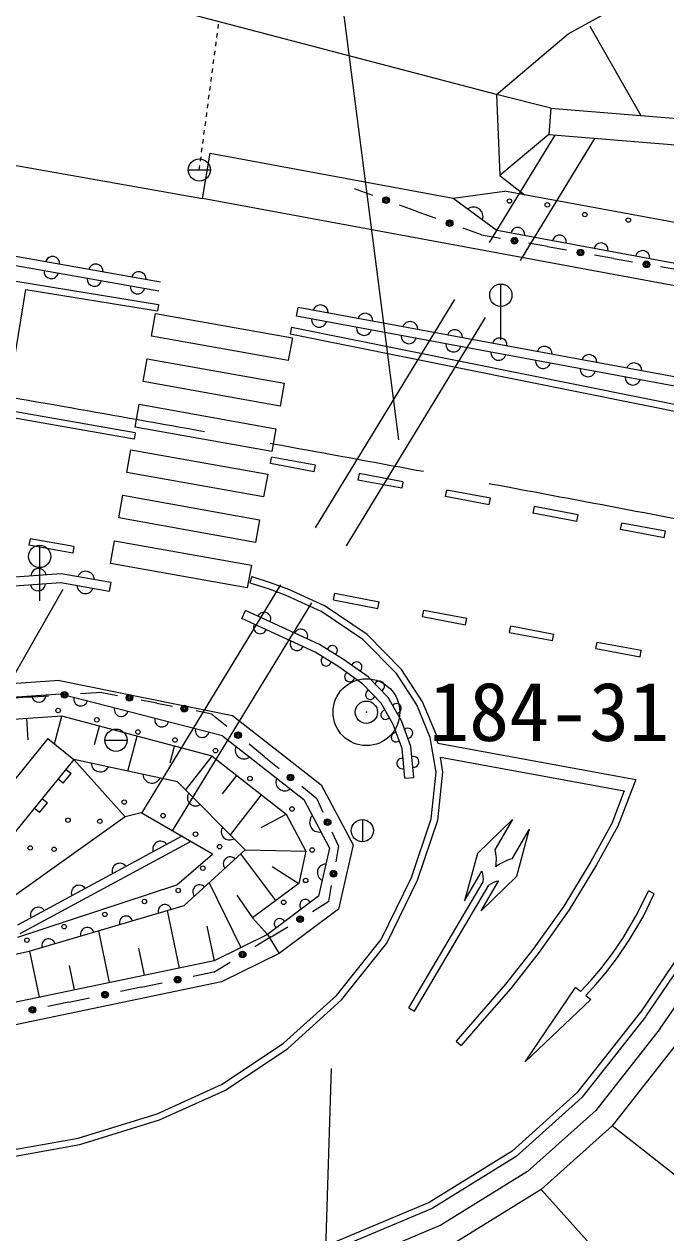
# Model space of a CAD drawing. Units: millimetres, scale not verified. Extents: x 40000 to 680000, y 20000 to 380000.
# Drawn here: x 506090 to 520496, y 263198 to 290329 of the extents above; entities that cross this region are included whole.
import ezdxf
from ezdxf.enums import TextEntityAlignment as Align

# ---------------------------------------------------------------- set-up
doc = ezdxf.new("R2010")
doc.units = ezdxf.units.MM
doc.header["$LTSCALE"] = 1000
doc.header["$PDMODE"] = 32
doc.header["$PDSIZE"] = 500
doc.linetypes.add('CHAIN', pattern=[18.5, 12, -1.5, 3.5, -1.5])
doc.linetypes.add('DASHED', pattern=[7.5, 6, -1.5])
for name, color, linetype, lineweight in [('M-BGD', 7, 'Continuous', 13), ('M-BGD-EXST', 7, 'Continuous', 13), ('M-BMK', 2, 'CHAIN', 13), ('M-BMK-SRVR', 3, 'Continuous', 13), ('M-STR-HTXT', 7, 'Continuous', 13), ('M-STR-STRC', 7, 'Continuous', 13)]:
    doc.layers.add(name, color=color, linetype=linetype, lineweight=lineweight)
doc.styles.add('ＭＳ ゴシック', font='')
doc.styles.get('ＭＳ ゴシック').set_extended_font_data('MS Gothic')

msp = doc.modelspace()

# ---------------------------------------------------------------- linework, layer by layer
at = {"layer": 'M-BGD'}
for p, q in [((516695, 288752), (490800, 295544)), ((518790, 290286), (519932, 288280)), ((517914, 288444), (516695, 288752)), ((517914, 288444), (517866, 287851)), ((499555, 288280), (510091, 286417)), ((517866, 287851), (516767, 286933)), ((510091, 286417), (510268, 287437)), ((510268, 287437), (515725, 286422)), ((513499, 286639), (513907, 286491)), ((515725, 286422), (516876, 286584)), ((522225, 284170), (510091, 286417)), ((514928, 286120), (514520, 286268)), ((515725, 286422), (516712, 285699)), ((514928, 286120), (515336, 285972)), ((516357, 285602), (515949, 285750)), ((516357, 285602), (516781, 285526)), ((517839, 285336), (517416, 285412)), ((517839, 285336), (518263, 285260)), ((519322, 285070), (518898, 285146)), ((519322, 285070), (519745, 284994)), ((520804, 284805), (520380, 284880)), ((512208, 283771), (512244, 283968)), ((508036, 277800), (508001, 277603)), ((510978, 276985), (511061, 277167)), ((506882, 275593), (510769, 274809)), ((506158, 275219), (505679, 275187)), ((506158, 275219), (506638, 275250)), ((510541, 274352), (506903, 275293)), ((507837, 275329), (507357, 275297)), ((507837, 275329), (508189, 275259)), ((509069, 275086), (508717, 275155)), ((509069, 275086), (509421, 275017)), ((510301, 274843), (509949, 274912)), ((506183, 274266), (506150, 274740)), ((506772, 274174), (506937, 274794)), ((510310, 273898), (506937, 274794)), ((510301, 274843), (510638, 274571)), ((507671, 274158), (507781, 274570)), ((508415, 273560), (508624, 274346)), ((506623, 274295), (507206, 273822)), ((509368, 273749), (509467, 274122)), ((511480, 273892), (511143, 274164)), ((507206, 273822), (505606, 271850)), ((509531, 273318), (507206, 273822)), ((507206, 273822), (508361, 272539)), ((509714, 273136), (510310, 273898)), ((511480, 273892), (511817, 273621)), ((506967, 273290), (507145, 273509)), ((507028, 273603), (507145, 273509)), ((506967, 273290), (506850, 273384)), ((511055, 271798), (509531, 273318)), ((510541, 273049), (510865, 273464)), ((514636, 273400), (514835, 273417)), ((506495, 272946), (506611, 272851)), ((510719, 272134), (511420, 273029)), ((512659, 272942), (512322, 273213)), ((506433, 272632), (506317, 272727)), ((506433, 272632), (506611, 272851)), ((512659, 272942), (512798, 272640)), ((508361, 272539), (505667, 270610)), ((508716, 272627), (508361, 272539)), ((510316, 271701), (508716, 272627)), ((511414, 272297), (511974, 272595)), ((513146, 271886), (513007, 272188)), ((509629, 272098), (505937, 270105)), ((509832, 271981), (505991, 269907)), ((513146, 271886), (513084, 271528)), ((509520, 271007), (510316, 271701)), ((509683, 270544), (511055, 271798)), ((510950, 271702), (511736, 270654)), ((511055, 271798), (512417, 271763)), ((511655, 271420), (512254, 271042)), ((510242, 271055), (510956, 269599)), ((505948, 269833), (509520, 271007)), ((510861, 270780), (511218, 270265)), ((512928, 270632), (512990, 270991)), ((506201, 269517), (509683, 270544)), ((512928, 270632), (512560, 270406)), ((509302, 270432), (509571, 269142)), ((511218, 270265), (511556, 269894)), ((507757, 269976), (507999, 268814)), ((510194, 270084), (510356, 269305)), ((511639, 269841), (512007, 270067)), ((511639, 269841), (511271, 269615)), ((511556, 269894), (511818, 269465)), ((495224, 267127), (506201, 269517)), ((506213, 269520), (506428, 268486)), ((508657, 269591), (508785, 268978)), ((520373, 267787), (521575, 269527)), ((507099, 269199), (507214, 268650)), ((510350, 269050), (510718, 269276)), ((510350, 269050), (509884, 268953)), ((508720, 268712), (508254, 268615)), ((508720, 268712), (509186, 268808)), ((507090, 268374), (506624, 268277)), ((507090, 268374), (507556, 268470)), ((521659, 263735), (519289, 265601)), ((521568, 259860), (517695, 264170))]:
    msp.add_line(p, q, dxfattribs=at)
at = {"layer": 'M-BGD', "linetype": 'DASHED'}
for p, q in [((508729, 272619), (518010, 287839)), ((509421, 272218), (518903, 287766))]:
    msp.add_line(p, q, dxfattribs=at)
at = {"layer": 'M-BGD'}
for points in [[(509151, 284536), (499472, 286249), (487906, 288180), (485503, 288527), (473024, 293607), (458146, 295862), (445930, 294665), (432564, 296426)], [(509116, 284339), (499438, 286052), (487875, 287982), (485450, 288332), (472971, 293412), (458141, 295661), (445926, 294464), (432538, 296228)], [(516695, 288752), (518303, 290115), (523369, 292893), (529274, 292351), (535075, 292980), (547742, 291285), (557054, 290220), (564252, 290377), (569836, 289758)], [(516695, 288752), (516767, 286933), (517326, 286501)], [(517914, 288444), (547594, 286021), (562860, 285784), (568652, 284803)], [(517866, 287851), (547565, 285426), (562806, 285189), (568553, 284216)], [(546632, 281663), (545458, 281001), (533068, 283504), (522485, 285545), (516876, 286584)], [(506623, 274295), (505243, 272594), (493662, 272384), (479488, 277180), (457846, 285976)], [(547074, 280879), (545609, 280052), (532893, 282621), (522317, 284661), (516712, 285699)], [(465082, 284947), (467491, 284571), (479862, 279603), (494652, 277113), (506923, 277995), (508036, 277800)], [(465051, 284750), (467438, 284377), (479808, 279409), (494643, 276912), (506913, 277794), (508001, 277603)], [(542972, 278050), (532135, 280200), (521295, 282297), (512244, 283968)], [(542933, 277853), (532097, 280004), (521258, 282100), (512208, 283771)], [(506882, 275593), (494386, 274730), (480774, 277061)], [(514835, 273417), (514775, 274113), (514560, 274690), (514265, 275211), (513813, 275677), (513263, 276067), (512720, 276406), (511061, 277167)], [(514636, 273400), (514578, 274069), (514378, 274605), (514104, 275090), (513683, 275524), (513153, 275900), (512625, 276230), (510978, 276985)], [(506903, 275293), (494371, 274428), (484548, 276110)], [(506937, 274794), (494345, 273925), (483739, 275741)], [(510769, 274809), (512758, 273252), (513474, 271905), (513149, 270463), (511818, 269465)], [(510541, 274352), (512366, 272923), (512945, 271834), (512702, 270753), (511556, 269894)], [(510310, 273898), (511974, 272595), (512417, 271763), (512254, 271042), (511218, 270265)], [(511556, 269894), (510356, 269305), (495428, 266193)], [(511818, 269465), (510520, 268829), (495530, 265704)], [(520373, 267787), (518922, 265945), (517394, 264572), (515447, 263367), (512983, 262329), (510536, 261677), (508060, 261396), (505118, 261340), (497128, 261215)], [(520766, 267477), (519289, 265601), (517695, 264170), (515677, 262921), (513145, 261854), (510629, 261184), (508093, 260897), (505127, 260840), (494858, 260805)]]:
    msp.add_lwpolyline(points, dxfattribs=at)
for centre, radius in [((514214, 286379), 75), ((514214, 286379), 49.5), ((514214, 286379), 24.5), ((516985, 286358), 50), ((517836, 286274), 50), ((518677, 286055), 50), ((519654, 285932), 50), ((515643, 285861), 75), ((515643, 285861), 49.5), ((515643, 285861), 24.5), ((517098, 285469), 75), ((517098, 285469), 49.5), ((517098, 285469), 24.5), ((518581, 285203), 75), ((518581, 285203), 49.5), ((518581, 285203), 24.5), ((520063, 284937), 75), ((520063, 284937), 49.5), ((520063, 284937), 24.5), ((506998, 275274), 75), ((506998, 275274), 49.5), ((506998, 275274), 24.5), ((508453, 275207), 75), ((508453, 275207), 49.5), ((508453, 275207), 24.5), ((506852, 274923), 50), ((509685, 274964), 75), ((509685, 274964), 49.5), ((509685, 274964), 24.5), ((507722, 274713), 50), ((508644, 274439), 50), ((509476, 274261), 50), ((510891, 274368), 75), ((510891, 274368), 49.5), ((510891, 274368), 24.5), ((510385, 274020), 50), ((512070, 273417), 75), ((511160, 273397), 50), ((512070, 273417), 49.5), ((512070, 273417), 24.5), ((508336, 272867), 50), ((512103, 272711), 50), ((507075, 272460), 50), ((507790, 272436), 50), ((509209, 272561), 50), ((512903, 272414), 75), ((512903, 272414), 49.5), ((512903, 272414), 24.5), ((509936, 272147), 50), ((506226, 271838), 50), ((510478, 271865), 50), ((506761, 271808), 50), ((512556, 271792), 50), ((510101, 271383), 50), ((513037, 271259), 75), ((512411, 271108), 50), ((513037, 271259), 49.5), ((513037, 271259), 24.5), ((509549, 270883), 50), ((508790, 270636), 50), ((511916, 270617), 50), ((507902, 270345), 50), ((512284, 270237), 75), ((512284, 270237), 49.5), ((512284, 270237), 24.5), ((506988, 270071), 50), ((506152, 269768), 50), ((510994, 269445), 75), ((510994, 269445), 49.5), ((510994, 269445), 24.5), ((509535, 268881), 75), ((509535, 268881), 49.5), ((509535, 268881), 24.5), ((507905, 268543), 75), ((507905, 268543), 49.5), ((507905, 268543), 24.5), ((506275, 268205), 75), ((506275, 268205), 49.5), ((506275, 268205), 24.5)]:
    msp.add_circle(centre, radius, dxfattribs=at)
for centre, radius, start, end in [((516180, 286012), 212, 340.8196, 126.7665), ((517173, 285607), 159, 352.6377, 166.3218), ((518108, 285434), 159, 352.6377, 166.3218), ((519043, 285260), 159, 352.6377, 166.3218), ((519978, 285086), 159, 352.6377, 166.3218), ((506729, 284950), 164, 355.0112, 164.9171), ((507697, 284779), 164, 355.0112, 164.9171), ((506699, 284782), 164, 175.0056, 344.9228), ((507667, 284610), 164, 175.0056, 344.9228), ((508664, 284607), 164, 355.0112, 164.9171), ((508635, 284439), 164, 175.0056, 344.9228), ((512743, 283854), 172, 356.838, 162.2375), ((513749, 283668), 172, 356.838, 162.2375), ((512715, 283700), 172, 176.8328, 342.2427), ((514754, 283482), 172, 356.838, 162.2375), ((513720, 283514), 172, 176.8328, 342.2427), ((514726, 283329), 172, 176.8328, 342.2427), ((515760, 283297), 172, 356.838, 162.2375), ((516766, 283111), 172, 356.838, 162.2375), ((515731, 283143), 172, 176.8328, 342.2427), ((517771, 282925), 172, 356.838, 162.2375), ((516737, 282957), 172, 176.8328, 342.2427), ((517742, 282772), 172, 176.8328, 342.2427), ((518777, 282740), 172, 356.838, 162.2375), ((519783, 282554), 172, 356.838, 162.2375), ((518748, 282586), 172, 176.8328, 342.2427), ((519754, 282400), 172, 176.8328, 342.2427), ((506413, 277936), 172, 11.5538, 176.6721), ((507472, 277855), 193, 2.9753, 157.137), ((506400, 277779), 172, 191.5506, 356.6752), ((507464, 277736), 188, 181.7401, 338.3722), ((511475, 276975), 152, 336.1619, 154.5668), ((511390, 276798), 151, 155.7566, 334.9722), ((512304, 276595), 152, 336.1619, 154.5668), ((512214, 276420), 151, 155.7566, 334.9722), ((513011, 276268), 113, 308.8922, 167.1103), ((512868, 276032), 111, 127.2957, 348.7067), ((513557, 275899), 117, 308.3365, 160.9768), ((513397, 275683), 114, 126.3264, 342.9869), ((514065, 275469), 114, 295.6797, 152.5038), ((506420, 275271), 162, 188.0185, 359.8798), ((507359, 275182), 157, 167.9571, 343.0294), ((513864, 275279), 109, 111.9047, 336.2788), ((508269, 274947), 157, 167.9571, 343.0294), ((514201, 274825), 104, 93.098, 325.9732), ((514449, 274971), 108, 276.8402, 142.231), ((509179, 274711), 157, 167.9571, 343.0294), ((510088, 274476), 157, 167.9571, 343.0294), ((514436, 274321), 105, 85.2656, 315.5259), ((514705, 274415), 110, 269.088, 131.7036), ((511028, 274034), 199, 156.2725, 307.6249), ((514574, 273732), 117, 78.4048, 291.535), ((514835, 273768), 120, 260.5891, 109.3507), ((507799, 273751), 206, 183.5398, 331.9994), ((508961, 273499), 206, 183.5398, 331.9994), ((511940, 273319), 199, 156.2725, 307.6249), ((509935, 272961), 182, 145.2945, 304.8763), ((512714, 272410), 216, 135.7676, 280.2271), ((510697, 272201), 182, 145.2945, 304.8763), ((509153, 271813), 175, 36.6316, 200.0918), ((510716, 271481), 155, 44.2653, 220.5887), ((508237, 271318), 175, 36.6316, 200.0918), ((512861, 271285), 189, 89.1578, 245.4594), ((507322, 270824), 175, 36.6316, 200.0918), ((510030, 270854), 155, 44.2653, 220.5887), ((506406, 270330), 175, 36.6316, 200.0918), ((509248, 270415), 151, 16.9064, 195.9503), ((512399, 270560), 122, 23.8934, 229.8412), ((508378, 270158), 151, 16.9064, 195.9503), ((511826, 270130), 122, 23.8934, 229.8412), ((507508, 269901), 151, 16.9064, 195.9503), ((506637, 269645), 151, 16.9064, 195.9503)]:
    msp.add_arc(centre, radius, start, end, dxfattribs=at)
at = {"layer": 'M-BGD-EXST'}
for p, q in [((510442, 290229), (510455, 290329)), ((510416, 290031), (510429, 290130)), ((510390, 289833), (510403, 289932)), ((510337, 289436), (510350, 289535)), ((510363, 289635), (510377, 289734)), ((510311, 289238), (510324, 289337)), ((510285, 289040), (510298, 289139)), ((510232, 288643), (510245, 288742)), ((510258, 288842), (510272, 288941)), ((510206, 288445), (510219, 288544)), ((510154, 288048), (510167, 288148)), ((510180, 288247), (510193, 288346)), ((510127, 287850), (510140, 287949)), ((510101, 287652), (510114, 287751)), ((510049, 287255), (510062, 287354)), ((510075, 287454), (510088, 287553)), ((509772, 287056), (510272, 287058)), ((510022, 287057), (510035, 287156)), ((516795, 283245), (516791, 284495)), ((506442, 277381), (506438, 278631)), ((492513, 252389), (506967, 277644)), ((507902, 274254), (508402, 274256)), ((513683, 272476), (513685, 271976))]:
    msp.add_line(p, q, dxfattribs=at)
for centre in [(510022, 287057), (516792, 284245), (506439, 278381), (508152, 274255), (513684, 272226)]:
    msp.add_circle(centre, 250, dxfattribs=at)
at = {"layer": 'M-BMK'}
msp.add_arc((341651, -658618), 954782, 76.50552, 82.42362, dxfattribs=at)
at = {"layer": 'M-BMK-SRVR'}
msp.add_circle((513774, 274884), 750, dxfattribs=at)
msp.add_point((513774, 274884), dxfattribs=at)
at = {"layer": 'M-STR-HTXT'}
for p, q in [((514502, 281002), (509383, 320813)), ((511923, 233201), (512988, 266889))]:
    msp.add_line(p, q, dxfattribs=at)
at = {"layer": 'M-STR-STRC'}
for p, q in [((505688, 281667), (506130, 284374)), ((506130, 284374), (509083, 283891)), ((508947, 283327), (509039, 283838)), ((509039, 283838), (512111, 283288)), ((509108, 284039), (509083, 283891)), ((512094, 283527), (512064, 283380)), ((512019, 282778), (508947, 283327)), ((512111, 283288), (512019, 282778)), ((508763, 282307), (508855, 282817)), ((508855, 282817), (511927, 282267)), ((511835, 281757), (508763, 282307)), ((511927, 282267), (511835, 281757)), ((508583, 281157), (505688, 281667)), ((508579, 281286), (508671, 281796)), ((508671, 281796), (511743, 281247)), ((508583, 281157), (508557, 281010)), ((511651, 280736), (508579, 281286)), ((511743, 281247), (511651, 280736)), ((508395, 280265), (508487, 280776)), ((508487, 280776), (511559, 280226)), ((511618, 280466), (511646, 280613)), ((512629, 280428), (511646, 280613)), ((512601, 280281), (511618, 280466)), ((512601, 280281), (512629, 280428)), ((511467, 279716), (508395, 280265)), ((511559, 280226), (511467, 279716)), ((513611, 280243), (513584, 280095)), ((514566, 279910), (513584, 280095)), ((514594, 280057), (513611, 280243)), ((514594, 280057), (514566, 279910)), ((508212, 279245), (508303, 279755)), ((508303, 279755), (511375, 279205)), ((515549, 279725), (515577, 279872)), ((516560, 279687), (515577, 279872)), ((516532, 279539), (515549, 279725)), ((516532, 279539), (516560, 279687)), ((517542, 279502), (517514, 279354)), ((518525, 279316), (517542, 279502)), ((511283, 278695), (508212, 279245)), ((511375, 279205), (511283, 278695)), ((518497, 279169), (517514, 279354)), ((518497, 279169), (518525, 279316)), ((519480, 278984), (519508, 279131)), ((520462, 278798), (519480, 278984)), ((520490, 278946), (519508, 279131)), ((520462, 278798), (520490, 278946)), ((506223, 278779), (506197, 278631)), ((507205, 278606), (506223, 278779)), ((508028, 278224), (508120, 278734)), ((508120, 278734), (511191, 278185)), ((507179, 278458), (506197, 278631)), ((507205, 278606), (507179, 278458)), ((511099, 277674), (508028, 278224)), ((511191, 278185), (511099, 277674)), ((511204, 277930), (511158, 277787)), ((513036, 277407), (513065, 277554)), ((513036, 277407), (514029, 277214)), ((513065, 277554), (514058, 277361)), ((514029, 277214), (514058, 277361)), ((513794, 276629), (512827, 277281)), ((515035, 277030), (515063, 277177)), ((515035, 277030), (515996, 276846)), ((515063, 277177), (516025, 276993)), ((515996, 276846), (516025, 276993)), ((516986, 276675), (517014, 276822)), ((517014, 276822), (517983, 276639)), ((516986, 276675), (517955, 276491)), ((517955, 276491), (517983, 276639)), ((518927, 276312), (518954, 276460)), ((518927, 276312), (519918, 276131)), ((518954, 276460), (519945, 276278)), ((519918, 276131), (519945, 276278)), ((515380, 274187), (519822, 273376)), ((515434, 273872), (519563, 273118)), ((517055, 272479), (516266, 271711)), ((517055, 272479), (516663, 271813)), ((517429, 272258), (517037, 271593)), ((517429, 272258), (517140, 271196)), ((516266, 271711), (515977, 270649)), ((514730, 268246), (516396, 271074)), ((515977, 270649), (516369, 271314)), ((517140, 271196), (516351, 270428)), ((516351, 270428), (516743, 271094)), ((514854, 268173), (516520, 271001)), ((520237, 270806), (520109, 270874)), ((517335, 267039), (518472, 268704)), ((518584, 268613), (518472, 268704)), ((518813, 268434), (517335, 267039)), ((518699, 268524), (518813, 268434)), ((514730, 268246), (514854, 268173)), ((515789, 267497), (515902, 267400))]:
    msp.add_line(p, q, dxfattribs=at)
for points in [[(485248, 288007), (499357, 285633), (509108, 284039)], [(508557, 281010), (501016, 282336), (493275, 283700), (485161, 285052), (477328, 286311)], [(512094, 283527), (521172, 281703), (532102, 279585), (542901, 277430), (546966, 276594), (557244, 274430)], [(512064, 283380), (521143, 281556), (532073, 279438), (542871, 277283), (546936, 276447), (557213, 274283)], [(511204, 277930), (511638, 277792), (512022, 277647), (512827, 277281)], [(511158, 277787), (511588, 277651), (511964, 277508), (512753, 277150)], [(495874, 264787), (504149, 264973), (505622, 265024), (507305, 265325), (509075, 265872), (510535, 266532), (511915, 267456), (513102, 268528), (514105, 269780), (514785, 271173), (515229, 272494), (515339, 273535), (515207, 274315), (514904, 275049), (514447, 275752), (513697, 276513), (512753, 277150)], [(515380, 274187), (515352, 274356), (515037, 275119), (514565, 275846), (513794, 276629)], [(530754, 274185), (528793, 274569), (528118, 274561), (526952, 274370), (525598, 273956), (524432, 273379), (523387, 272560), (522499, 271669), (521601, 270574), (521046, 269797), (519918, 268138)], [(555172, 269060), (546350, 270929), (537130, 272782), (528780, 274419), (528131, 274411), (526986, 274224), (525654, 273816), (524512, 273251), (523487, 272447), (522610, 271568), (521721, 270483), (521169, 269711), (520042, 268054)], [(495877, 264637), (504153, 264823), (505638, 264874), (507341, 265179), (509128, 265732), (510608, 266400), (512008, 267337), (513211, 268425), (514232, 269699), (514924, 271116), (515376, 272462), (515490, 273539), (515434, 273872)], [(519822, 273376), (519420, 272323), (518942, 271461), (518329, 270445), (517652, 269495), (517015, 268683), (516323, 267889), (515902, 267400)], [(519563, 273118), (519284, 272387), (518813, 271536), (518203, 270527), (517532, 269585), (516899, 268779), (516209, 267988), (515789, 267497)], [(518584, 268613), (518819, 268868), (519035, 269123), (519297, 269466), (519553, 269843), (519856, 270359), (520109, 270874)], [(518699, 268524), (518928, 268772), (519148, 269032), (519415, 269381), (519676, 269765), (519984, 270290), (520237, 270806)], [(519921, 268142), (518501, 266339), (517048, 265034), (515183, 263879), (512796, 262874), (510429, 262243), (508022, 261970), (505108, 261915), (497119, 261790)], [(520039, 268049), (518611, 266236), (517139, 264913), (515252, 263745), (512845, 262732), (510457, 262096), (508032, 261821), (505111, 261765), (497121, 261640)]]:
    msp.add_lwpolyline(points, dxfattribs=at)
for centre, radius, start, end in [((515727, 271576), 965, 350.2243, 14.2396), ((517283, 270659), 965, 104.7538, 128.7692), ((515918, 271143), 483, 351.889, 20.8442), ((516812, 270616), 483, 98.1499, 127.1037)]:
    msp.add_arc(centre, radius, start, end, dxfattribs=at)

# ---------------------------------------------------------------- texts
at = {"layer": 'M-BMK-SRVR', "style": 'ＭＳ ゴシック'}
msp.add_text('184-31-0-1', height=1320, dxfattribs=at).set_placement((524162, 273843), align=Align.BOTTOM_RIGHT)

doc.saveas('drawing.dxf')
